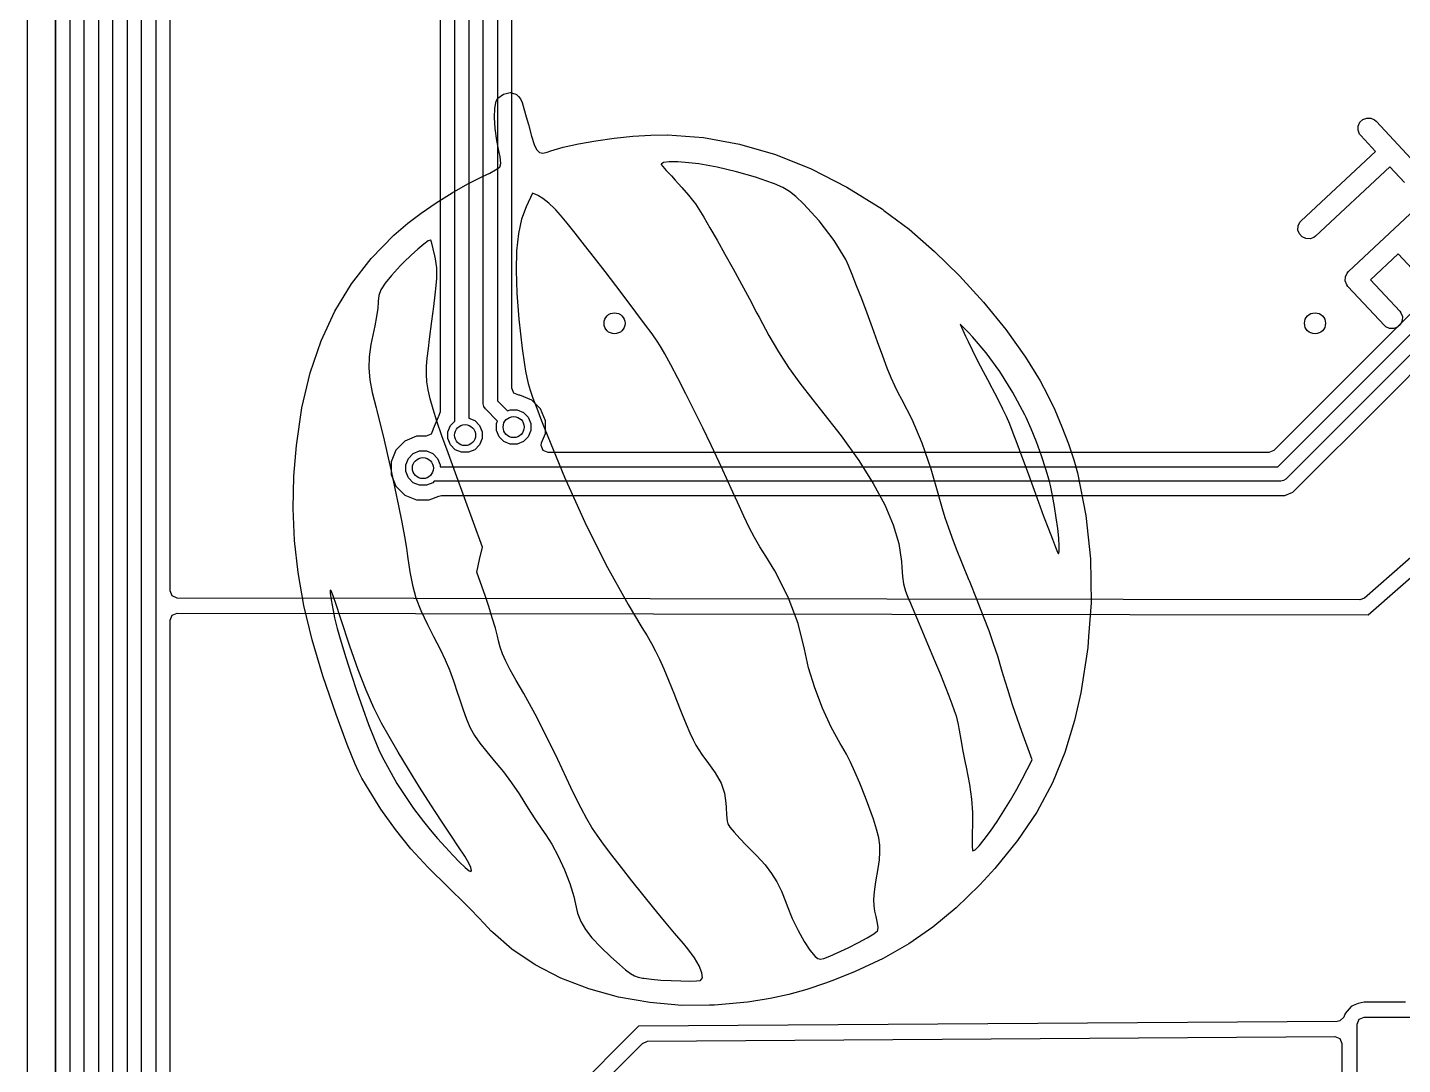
# Model space of a CAD drawing. Extents: x 94.3 to 177.3, y -118.1 to -62.3.
# Drawn here: x 148.31 to 158.12, y -87.79 to -80.39 of the extents above; entities that cross this region are included whole.
import ezdxf

# ---------------------------------------------------------------- set-up
doc = ezdxf.new("R2010")
doc.units = 0
doc.layers.add('BLACK', color=7, linetype='CONTINUOUS')

msp = doc.modelspace()

# ---------------------------------------------------------------- linework, layer by layer
at = {"layer": 'BLACK', "linetype": 'CONTINUOUS'}
for p, q in [((148.31, -100.109576), (148.31, -63.01)), ((148.51, -63.01), (148.51, -100.11)), ((148.511, -100.620465), (148.511, -66.8382)), ((148.6126, -66.859242), (148.6126, -100.641507)), ((148.7152, -100.705047), (148.7152, -68.1982)), ((148.8168, -68.247598), (148.8168, -100.726089)), ((148.9194, -100.789629), (148.9194, -69.6482)), ((149.021, -69.697598), (149.021, -100.810671)), ((149.1236, -100.35), (149.1236, -72.65)), ((149.2252, -72.65), (149.2252, -100.35)), ((151.2567, -78.091324), (151.2567, -83.131723)), ((151.3592, -83.198286), (151.3592, -78.121818)), ((151.4608, -78.14286), (151.4608, -83.17645)), ((151.5634, -83.0742), (151.5634, -78.2064)), ((151.665, -78.227442), (151.665, -83.053158)), ((151.7675, -82.9625), (151.7675, -78.290609)), ((149.3277, -83.487535), (149.3277, -79.954747)), ((159.852455, -80.760744), (157.206146, -83.407055)), ((157.233958, -83.5242), (160.01355, -80.744608)), ((151.667095, -80.894681), (151.708272, -80.864581)), ((151.708272, -80.864581), (151.754756, -80.854322)), ((151.754756, -80.854322), (151.796826, -80.865772)), ((151.796826, -80.865772), (151.801386, -80.868894)), ((151.801386, -80.868894), (151.815762, -80.881623)), ((160.085392, -80.81645), (157.290921, -83.610921)), ((151.644441, -81.031442), (151.646812, -80.964811)), ((151.646812, -80.964811), (151.656065, -80.915841)), ((151.656065, -80.915841), (151.667095, -80.894681)), ((151.815762, -80.881623), (151.827942, -80.898994)), ((151.827942, -80.898994), (151.839844, -80.925901)), ((151.839844, -80.925901), (151.853387, -80.967238)), ((151.853387, -80.967238), (151.870488, -81.027897)), ((151.648804, -81.110051), (151.644441, -81.031442)), ((151.870488, -81.027897), (151.885041, -81.082351)), ((157.808651, -81.093015), (157.820786, -81.066386)), ((157.820786, -81.066386), (157.842188, -81.046428)), ((157.842188, -81.046428), (157.869599, -81.03618)), ((157.869599, -81.03618), (157.898844, -81.037202)), ((157.898844, -81.037202), (157.925473, -81.049337)), ((157.925473, -81.049337), (157.936506, -81.059055)), ((157.936506, -81.059055), (158.248277, -81.393389)), ((157.999665, -83.047134), (160.069255, -80.977542)), ((151.659755, -81.194962), (151.648804, -81.110051)), ((151.885041, -81.082351), (151.907633, -81.165219)), ((151.907633, -81.165219), (151.926417, -81.223755)), ((152.497404, -81.179084), (152.630708, -81.165444)), ((152.630708, -81.165444), (152.758828, -81.157281)), ((152.758828, -81.157281), (152.875062, -81.15552)), ((152.875062, -81.15552), (152.877684, -81.155565)), ((152.877684, -81.155565), (153.13457, -81.174299)), ((157.807629, -81.12226), (157.808651, -81.093015)), ((157.817877, -81.149671), (157.807629, -81.12226)), ((157.826802, -81.161355), (157.817877, -81.149671)), ((157.931537, -81.273669), (157.826802, -81.161355)), ((151.677143, -81.280496), (151.659755, -81.194962)), ((151.926417, -81.223755), (151.944179, -81.261194)), ((151.944179, -81.261194), (151.963703, -81.280774)), ((152.046428, -81.269983), (152.133428, -81.243654)), ((152.133428, -81.243654), (152.24206, -81.219113)), ((152.24206, -81.219113), (152.36562, -81.197281)), ((152.36562, -81.197281), (152.497404, -81.179084)), ((153.13457, -81.174299), (153.391669, -81.221197)), ((153.391669, -81.221197), (153.648478, -81.296083)), ((151.6838, -81.310659), (151.677143, -81.280496)), ((151.680936, -81.386402), (151.688942, -81.359904)), ((151.688942, -81.359904), (151.6838, -81.310659)), ((151.963703, -81.280774), (151.987773, -81.285734)), ((151.987773, -81.285734), (152.019174, -81.279309)), ((152.019174, -81.279309), (152.046428, -81.269983)), ((152.849472, -81.353842), (152.833627, -81.364201)), ((152.889533, -81.348577), (152.849472, -81.353842)), ((152.950926, -81.348608), (152.889533, -81.348577)), ((153.030768, -81.354141), (152.950926, -81.348608)), ((153.101865, -81.362816), (153.030768, -81.354141)), ((153.648478, -81.296083), (153.904495, -81.398784)), ((157.401307, -81.76812), (157.931537, -81.273669)), ((151.453599, -81.504634), (151.553466, -81.454666)), ((151.553466, -81.454666), (151.557095, -81.453029)), ((151.557095, -81.453029), (151.608938, -81.428444)), ((151.608938, -81.428444), (151.651693, -81.405817)), ((151.651693, -81.405817), (151.677828, -81.3892)), ((151.677828, -81.3892), (151.680936, -81.386402)), ((152.833627, -81.364201), (152.83397, -81.368116)), ((152.83397, -81.368116), (152.844086, -81.380705)), ((152.844086, -81.380705), (152.869373, -81.409201)), ((152.869373, -81.409201), (152.905577, -81.448864)), ((152.905577, -81.448864), (152.933483, -81.478963)), ((153.232923, -81.386212), (153.101865, -81.362816)), ((153.371485, -81.41859), (153.232923, -81.386212)), ((153.506621, -81.457283), (153.371485, -81.41859)), ((153.627402, -81.499628), (153.506621, -81.457283)), ((153.904495, -81.398784), (154.159217, -81.529122)), ((158.033837, -81.383372), (157.503607, -81.877822)), ((158.138574, -81.495689), (158.033837, -81.383372)), ((151.342084, -81.568189), (151.453599, -81.504634)), ((152.933483, -81.478963), (152.981705, -81.532229)), ((152.981705, -81.532229), (153.028391, -81.586454)), ((153.64096, -81.50502), (153.627402, -81.499628)), ((153.701557, -81.531702), (153.64096, -81.50502)), ((153.749616, -81.559742), (153.701557, -81.531702)), ((154.159217, -81.529122), (154.412142, -81.686924)), ((151.119204, -81.714105), (151.227694, -81.639839)), ((151.227694, -81.639839), (151.342084, -81.568189)), ((151.913965, -81.570956), (151.869172, -81.66828)), ((151.95551, -81.588771), (151.913965, -81.570956)), ((151.957204, -81.589532), (151.95551, -81.588771)), ((151.988749, -81.609659), (151.957204, -81.589532)), ((152.030318, -81.6433), (151.988749, -81.609659)), ((152.073386, -81.683597), (152.030318, -81.6433)), ((153.028391, -81.586454), (153.066103, -81.632901)), ((153.066103, -81.632901), (153.078001, -81.64871)), ((153.078001, -81.64871), (153.102035, -81.685204)), ((153.795363, -81.595949), (153.749616, -81.559742)), ((153.849028, -81.647129), (153.795363, -81.595949)), ((153.961268, -81.768389), (153.849028, -81.647129)), ((157.739058, -82.130313), (158.324141, -81.584715)), ((151.025386, -81.785497), (151.119204, -81.714105)), ((151.869172, -81.66828), (151.83695, -81.756123)), ((152.080358, -81.690883), (152.073386, -81.683597)), ((152.113989, -81.729189), (152.080358, -81.690883)), ((152.16111, -81.785973), (152.113989, -81.729189)), ((153.102035, -81.685204), (153.13719, -81.742999)), ((153.13719, -81.742999), (153.181349, -81.818334)), ((154.412142, -81.686924), (154.423063, -81.694387)), ((154.423063, -81.694387), (154.603158, -81.829287)), ((150.925247, -81.871948), (151.025386, -81.785497)), ((151.83695, -81.756123), (151.81419, -81.860134)), ((152.219149, -81.85789), (152.16111, -81.785973)), ((153.181349, -81.818334), (153.232395, -81.907438)), ((154.068489, -81.908163), (153.961268, -81.768389)), ((154.603158, -81.829287), (154.784798, -81.986773)), ((157.378432, -81.835026), (157.379454, -81.805781)), ((157.38868, -81.862437), (157.378432, -81.835026)), ((157.379454, -81.805781), (157.391589, -81.779152)), ((157.391589, -81.779152), (157.401307, -81.76812)), ((150.76266, -82.037648), (150.925247, -81.871948)), ((151.138548, -81.935268), (151.096102, -81.970381)), ((151.170223, -81.912729), (151.138548, -81.935268)), ((151.186598, -81.906605), (151.170223, -81.912729)), ((151.187786, -81.907883), (151.186598, -81.906605)), ((151.195453, -81.92831), (151.187786, -81.907883)), ((151.206114, -81.967912), (151.195453, -81.92831)), ((151.81419, -81.860134), (151.800872, -81.981941)), ((152.285532, -81.94159), (152.219149, -81.85789)), ((152.357686, -82.033727), (152.285532, -81.94159)), ((153.232395, -81.907438), (153.288212, -82.006547)), ((154.150398, -82.045586), (154.068489, -81.908163)), ((157.408638, -81.883839), (157.38868, -81.862437)), ((157.435267, -81.895974), (157.408638, -81.883839)), ((157.464512, -81.896996), (157.435267, -81.895974)), ((157.491923, -81.886748), (157.464512, -81.896996)), ((157.503607, -81.877822), (157.491923, -81.886748)), ((150.622175, -82.217449), (150.76266, -82.037648)), ((151.047419, -82.014225), (150.997028, -82.062959)), ((151.096102, -81.970381), (151.047419, -82.014225)), ((151.217841, -82.019713), (151.206114, -81.967912)), ((151.222158, -82.040921), (151.217841, -82.019713)), ((151.22761, -82.072248), (151.222158, -82.040921)), ((151.800872, -81.981941), (151.79698, -82.123176)), ((152.433036, -82.130952), (152.357686, -82.033727)), ((153.288212, -82.006547), (153.346684, -82.111894)), ((154.169469, -82.087232), (154.150398, -82.045586)), ((154.784798, -81.986773), (154.963327, -82.161769)), ((158.092978, -82.005377), (157.896209, -82.188866)), ((158.223695, -82.145553), (158.092978, -82.005377)), ((150.97211, -82.08848), (150.907632, -82.158417)), ((150.997028, -82.062959), (150.97211, -82.08848)), ((151.231053, -82.103375), (151.22761, -82.072248)), ((151.23102, -82.179176), (151.232266, -82.137839)), ((151.232266, -82.137839), (151.231053, -82.103375)), ((151.79698, -82.123176), (151.802499, -82.285466)), ((152.509009, -82.229917), (152.433036, -82.130952)), ((153.346684, -82.111894), (153.405696, -82.219714)), ((154.196048, -82.15096), (154.169469, -82.087232)), ((157.717205, -82.167975), (157.72934, -82.141346)), ((157.72934, -82.141346), (157.739058, -82.130313)), ((150.50316, -82.412605), (150.622175, -82.217449)), ((150.862129, -82.214442), (150.83292, -82.26094)), ((150.907632, -82.158417), (150.862129, -82.214442)), ((151.220251, -82.296615), (151.22709, -82.230922)), ((151.22709, -82.230922), (151.23102, -82.179176)), ((152.583033, -82.327274), (152.509009, -82.229917)), ((153.405696, -82.219714), (153.463131, -82.326242)), ((154.22827, -82.232002), (154.196048, -82.15096)), ((154.264284, -82.325629), (154.22827, -82.232002)), ((154.963327, -82.161769), (155.134085, -82.349199)), ((157.716183, -82.19722), (157.717205, -82.167975)), ((157.726431, -82.224631), (157.716183, -82.19722)), ((157.735356, -82.236315), (157.726431, -82.224631)), ((157.995165, -82.514926), (157.735356, -82.236315)), ((157.896209, -82.188866), (158.104868, -82.412626)), ((150.81733, -82.302298), (150.81268, -82.342903)), ((150.81268, -82.342903), (150.812768, -82.349473)), ((150.83292, -82.26094), (150.81733, -82.302298)), ((151.210278, -82.379789), (151.220251, -82.296615)), ((151.802499, -82.285466), (151.817409, -82.470441)), ((152.652532, -82.419677), (152.583033, -82.327274)), ((153.463131, -82.326242), (153.516871, -82.42771)), ((154.302245, -82.427113), (154.264284, -82.325629)), ((150.404987, -82.624372), (150.50316, -82.412605)), ((150.810268, -82.391936), (150.802061, -82.451781)), ((150.812768, -82.349473), (150.810268, -82.391936)), ((151.196944, -82.483982), (151.210278, -82.379789)), ((152.714934, -82.503776), (152.652532, -82.419677)), ((153.516871, -82.42771), (153.531864, -82.45642)), ((154.340305, -82.531724), (154.302245, -82.427113)), ((155.134085, -82.349199), (155.292415, -82.543991)), ((158.104868, -82.412626), (158.113793, -82.42431)), ((158.113793, -82.42431), (158.124041, -82.45172)), ((150.789649, -82.518973), (150.782636, -82.550902)), ((150.802061, -82.451781), (150.789649, -82.518973)), ((151.180025, -82.612731), (151.196944, -82.483982)), ((151.817409, -82.470441), (151.841695, -82.679732)), ((152.767664, -82.576226), (152.714934, -82.503776)), ((153.531864, -82.45642), (153.602016, -82.586721)), ((154.376353, -82.631627), (154.340305, -82.531724)), ((155.028352, -82.567887), (154.96727, -82.507159)), ((154.96727, -82.507159), (155.004781, -82.59155)), ((158.006198, -82.524644), (157.995165, -82.514926)), ((158.032827, -82.536779), (158.006198, -82.524644)), ((158.062072, -82.5378), (158.032827, -82.536779)), ((158.089483, -82.527552), (158.062072, -82.5378)), ((158.110885, -82.507594), (158.089483, -82.527552)), ((158.12302, -82.480965), (158.110885, -82.507594)), ((158.124041, -82.45172), (158.12302, -82.480965)), ((150.327025, -82.854006), (150.404987, -82.624372)), ((150.782636, -82.550902), (150.761338, -82.65204)), ((151.171231, -82.680286), (151.180025, -82.612731)), ((152.808149, -82.633675), (152.767664, -82.576226)), ((152.833817, -82.672779), (152.808149, -82.633675)), ((153.602016, -82.586721), (153.670599, -82.703538)), ((154.414672, -82.735515), (154.376353, -82.631627)), ((155.004781, -82.59155), (155.023341, -82.63077)), ((155.023341, -82.63077), (155.052528, -82.689381)), ((155.055978, -82.596319), (155.028352, -82.567887)), ((155.152702, -82.709962), (155.055978, -82.596319)), ((155.292415, -82.543991), (155.433658, -82.741065)), ((150.761338, -82.65204), (150.749189, -82.73907)), ((151.163469, -82.747514), (151.171231, -82.680286)), ((151.841695, -82.679732), (151.8574, -82.794368)), ((152.860312, -82.718579), (152.833817, -82.672779)), ((152.90279, -82.796494), (152.860312, -82.718579)), ((153.670599, -82.703538), (153.742517, -82.814234)), ((154.447056, -82.819854), (154.414672, -82.735515)), ((155.052528, -82.689381), (155.08951, -82.761823)), ((155.249618, -82.844395), (155.152702, -82.709962)), ((150.749189, -82.73907), (150.746465, -82.819835)), ((150.746465, -82.819835), (150.753441, -82.902173)), ((151.157894, -82.862817), (151.158803, -82.807219)), ((151.158803, -82.807219), (151.163469, -82.747514)), ((151.8574, -82.794368), (151.864781, -82.842445)), ((152.953142, -82.892463), (152.90279, -82.796494)), ((153.742517, -82.814234), (153.822678, -82.926172)), ((154.475184, -82.888727), (154.447056, -82.819854)), ((155.08951, -82.761823), (155.131445, -82.842544)), ((155.433658, -82.741065), (155.538789, -82.910035)), ((150.268644, -83.102762), (150.327025, -82.854006)), ((150.753441, -82.902173), (150.770394, -82.993927)), ((151.161403, -82.917723), (151.157894, -82.862817)), ((151.169987, -82.975355), (151.161403, -82.917723)), ((151.864781, -82.842445), (151.873013, -82.885709)), ((151.873013, -82.885709), (151.883595, -82.928917)), ((151.883595, -82.928917), (151.898022, -82.976821)), ((153.009213, -83.00214), (152.953142, -82.892463)), ((153.822678, -82.926172), (153.915986, -83.046714)), ((154.500736, -82.946215), (154.475184, -82.888727)), ((155.131445, -82.842544), (155.175496, -82.925987)), ((155.175496, -82.925987), (155.176901, -82.928623)), ((155.176901, -82.928623), (155.212847, -82.996443)), ((155.342968, -82.994118), (155.249618, -82.844395)), ((155.538789, -82.910035), (155.589271, -83.005323)), ((150.770394, -82.993927), (150.797599, -83.102937)), ((151.184312, -83.039126), (151.169987, -82.975355)), ((151.782145, -82.997855), (151.7675, -82.9625)), ((151.8175, -83.0125), (151.782145, -82.997855)), ((151.825253, -83.0125), (151.8175, -83.0125)), ((151.908868, -83.047135), (151.825253, -83.0125)), ((151.898022, -82.976821), (151.917788, -83.03418)), ((153.068854, -83.121185), (153.009213, -83.00214)), ((154.525392, -82.996401), (154.500736, -82.946215)), ((154.550832, -83.043365), (154.525392, -82.996401)), ((155.212847, -82.996443), (155.243313, -83.055231)), ((155.428988, -83.15363), (155.342968, -82.994118)), ((155.589271, -83.005323), (155.641958, -83.117798)), ((150.229213, -83.371894), (150.268644, -83.102762)), ((150.797599, -83.102937), (150.802718, -83.121761)), ((150.802718, -83.121761), (150.82545, -83.208808)), ((151.205037, -83.112453), (151.184312, -83.039126)), ((151.232823, -83.198752), (151.205037, -83.112453)), ((151.567267, -83.09364), (151.5634, -83.0742)), ((151.578279, -83.110121), (151.567267, -83.09364)), ((151.665125, -83.196967), (151.578279, -83.110121)), ((151.665, -83.053158), (151.736967, -83.125125)), ((151.736967, -83.125125), (151.755614, -83.117402)), ((151.755614, -83.117402), (151.804386, -83.117402)), ((151.804386, -83.117402), (151.849446, -83.136066)), ((151.972865, -83.111132), (151.908868, -83.047135)), ((151.917788, -83.03418), (151.944389, -83.105746)), ((151.944389, -83.105746), (151.97932, -83.196277)), ((152.0075, -83.194747), (151.972865, -83.111132)), ((153.129912, -83.245253), (153.068854, -83.121185)), ((153.915986, -83.046714), (153.968427, -83.111687)), ((153.968427, -83.111687), (154.117589, -83.301672)), ((154.62388, -83.186761), (154.550832, -83.043365)), ((155.243313, -83.055231), (155.26999, -83.109021)), ((155.26999, -83.109021), (155.294568, -83.161844)), ((155.641958, -83.117798), (155.693443, -83.239077)), ((157.341838, -83.704961), (157.999665, -83.047134)), ((159.370232, -83.127592), (157.853744, -84.459969)), ((150.82545, -83.208808), (150.850862, -83.313111)), ((151.240298, -83.168836), (151.205664, -83.252448)), ((151.26833, -83.30144), (151.232823, -83.198752)), ((151.240302, -83.16883), (151.240298, -83.168836)), ((151.242055, -83.167078), (151.240302, -83.16883)), ((151.243003, -83.164788), (151.242055, -83.167078)), ((151.243035, -83.164741), (151.243003, -83.164788)), ((151.2567, -83.131723), (151.243025, -83.164734)), ((151.243025, -83.164734), (151.243035, -83.164741)), ((151.32923, -83.228256), (151.3592, -83.198286)), ((151.4608, -83.17645), (151.50261, -83.193768)), ((151.50261, -83.193768), (151.537098, -83.228256)), ((151.657402, -83.215614), (151.665125, -83.196967)), ((151.657402, -83.264386), (151.657402, -83.215614)), ((151.849446, -83.136066), (151.883934, -83.170554)), ((151.883934, -83.170554), (151.902598, -83.215614)), ((151.902598, -83.215614), (151.902598, -83.264386)), ((151.97932, -83.196277), (152.002104, -83.254547)), ((152.0075, -83.285253), (152.0075, -83.194747)), ((154.69524, -83.355568), (154.62388, -83.186761)), ((155.294568, -83.161844), (155.318738, -83.217731)), ((155.318738, -83.217731), (155.344193, -83.280715)), ((155.437806, -83.171781), (155.428988, -83.15363)), ((155.473171, -83.251651), (155.437806, -83.171781)), ((157.88, -84.58), (159.445, -83.205)), ((150.850862, -83.313111), (150.877893, -83.429645)), ((151.087346, -83.305288), (151.003734, -83.339922)), ((151.155664, -83.305288), (151.087346, -83.305288)), ((151.191019, -83.290643), (151.155664, -83.305288)), ((151.205664, -83.255288), (151.191019, -83.290643)), ((151.205664, -83.252448), (151.205664, -83.255288)), ((151.312219, -83.423931), (151.26833, -83.30144)), ((151.310566, -83.273316), (151.32923, -83.228256)), ((151.310566, -83.322088), (151.310566, -83.273316)), ((151.32923, -83.367148), (151.310566, -83.322088)), ((151.537098, -83.228256), (151.555762, -83.273316)), ((151.555762, -83.322088), (151.537098, -83.367148)), ((151.555762, -83.273316), (151.555762, -83.322088)), ((151.676066, -83.309446), (151.657402, -83.264386)), ((151.710554, -83.343934), (151.676066, -83.309446)), ((151.883934, -83.309446), (151.849446, -83.343934)), ((151.902598, -83.264386), (151.883934, -83.309446)), ((151.979616, -83.352569), (152.0075, -83.285253)), ((152.002104, -83.254547), (152.14325, -83.598417)), ((153.190233, -83.370005), (153.129912, -83.245253)), ((154.117589, -83.301672), (154.243506, -83.477829)), ((155.344193, -83.280715), (155.372623, -83.354831)), ((155.511115, -83.346186), (155.473171, -83.251651)), ((155.693443, -83.239077), (155.740326, -83.360773)), ((150.211297, -83.590878), (150.229213, -83.371894)), ((150.939735, -83.40392), (150.9051, -83.487535)), ((150.939736, -83.403919), (150.939735, -83.40392)), ((150.939738, -83.403916), (150.939736, -83.403919)), ((151.003728, -83.339926), (150.939738, -83.403916)), ((151.003734, -83.339922), (151.003728, -83.339926)), ((151.063154, -83.428854), (151.108214, -83.41019)), ((151.108214, -83.41019), (151.156986, -83.41019)), ((151.156986, -83.41019), (151.202046, -83.428854)), ((151.363718, -83.401636), (151.32923, -83.367148)), ((151.408778, -83.4203), (151.363718, -83.401636)), ((151.45755, -83.4203), (151.408778, -83.4203)), ((151.50261, -83.401636), (151.45755, -83.4203)), ((151.537098, -83.367148), (151.50261, -83.401636)), ((151.755614, -83.362598), (151.710554, -83.343934)), ((151.804386, -83.362598), (151.755614, -83.362598)), ((151.849446, -83.343934), (151.804386, -83.362598)), ((151.975811, -83.3717), (151.979616, -83.352569)), ((151.990456, -83.407055), (151.975811, -83.3717)), ((152.025811, -83.4217), (151.990456, -83.407055)), ((157.170791, -83.4217), (152.025811, -83.4217)), ((153.247671, -83.491095), (153.190233, -83.370005)), ((154.760197, -83.5393), (154.69524, -83.355568)), ((155.372623, -83.354831), (155.405719, -83.444107)), ((155.547906, -83.445429), (155.511115, -83.346186)), ((155.740326, -83.360773), (155.779202, -83.474501)), ((157.206146, -83.407055), (157.170791, -83.4217)), ((149.3277, -84.409398), (149.3277, -83.487535)), ((150.877893, -83.429645), (150.90548, -83.553386)), ((150.9051, -83.487535), (150.9051, -83.578041)), ((151.010002, -83.508402), (151.028666, -83.463342)), ((151.010002, -83.557174), (151.010002, -83.508402)), ((151.028666, -83.463342), (151.063154, -83.428854)), ((151.202046, -83.428854), (151.236534, -83.463342)), ((151.236534, -83.463342), (151.255198, -83.508402)), ((151.255198, -83.508402), (151.255198, -83.5242)), ((151.365153, -83.569642), (151.312219, -83.423931)), ((153.300068, -83.604183), (153.247671, -83.491095)), ((154.243506, -83.477829), (154.346873, -83.641511)), ((155.405719, -83.444107), (155.445173, -83.552578)), ((155.579809, -83.539418), (155.547906, -83.445429)), ((155.779202, -83.474501), (155.805523, -83.56714)), ((150.206019, -83.82104), (150.211297, -83.590878)), ((150.9051, -83.578041), (150.939735, -83.661656)), ((150.90548, -83.553386), (150.932559, -83.679312)), ((151.028666, -83.602234), (151.010002, -83.557174)), ((151.063154, -83.636722), (151.028666, -83.602234)), ((151.255198, -83.5242), (157.233958, -83.5242)), ((151.556739, -84.096021), (151.365153, -83.569642)), ((152.14325, -83.598417), (152.288068, -83.918484)), ((153.345274, -83.704925), (153.300068, -83.604183)), ((154.816133, -83.73116), (154.760197, -83.5393)), ((155.445173, -83.552578), (155.48563, -83.664717)), ((155.603094, -83.618193), (155.579809, -83.539418)), ((155.61263, -83.657554), (155.603094, -83.618193)), ((155.805523, -83.56714), (155.865112, -83.870767)), ((157.290921, -83.610921), (157.27444, -83.621933)), ((150.932559, -83.679312), (150.958069, -83.802398)), ((150.939735, -83.661656), (151.003732, -83.725653)), ((151.108214, -83.655386), (151.063154, -83.636722)), ((151.156986, -83.655386), (151.108214, -83.655386)), ((151.202046, -83.636722), (151.156986, -83.655386)), ((151.212968, -83.6258), (151.202046, -83.636722)), ((157.255, -83.6258), (151.212968, -83.6258)), ((153.377068, -83.776693), (153.345274, -83.704925)), ((154.346873, -83.641511), (154.428389, -83.794068)), ((155.48563, -83.664717), (155.525723, -83.77518)), ((155.627305, -83.728601), (155.61263, -83.657554)), ((157.27444, -83.621933), (157.255, -83.6258)), ((157.285493, -83.7283), (157.328977, -83.710288)), ((157.328977, -83.710288), (157.328978, -83.710288)), ((157.328978, -83.710288), (157.341838, -83.704961)), ((150.958069, -83.802398), (150.980946, -83.917621)), ((151.003732, -83.725653), (151.087347, -83.760288)), ((151.087347, -83.760288), (151.087349, -83.760288)), ((151.087349, -83.760288), (151.177851, -83.760288)), ((151.177851, -83.760288), (151.177853, -83.760288)), ((151.177853, -83.760288), (151.24589, -83.732106)), ((151.24589, -83.732106), (151.265024, -83.7283)), ((151.265024, -83.7283), (157.285491, -83.7283)), ((153.421884, -83.8746), (153.377068, -83.776693)), ((154.428389, -83.794068), (154.488749, -83.936853)), ((154.822858, -83.756671), (154.816133, -83.73116)), ((154.841478, -83.823978), (154.822858, -83.756671)), ((155.525723, -83.77518), (155.56311, -83.876569)), ((155.641098, -83.806712), (155.627305, -83.728601)), ((155.653377, -83.8869), (155.641098, -83.806712)), ((157.285491, -83.7283), (157.285493, -83.7283)), ((150.215899, -84.048785), (150.206019, -83.82104)), ((153.461548, -83.955983), (153.421884, -83.8746)), ((154.860949, -83.888266), (154.841478, -83.823978)), ((154.883003, -83.954374), (154.860949, -83.888266)), ((155.56311, -83.876569), (155.596661, -83.965943)), ((155.663508, -83.964177), (155.653377, -83.8869)), ((155.865112, -83.870767), (155.89713, -84.180167)), ((150.980946, -83.917621), (151.000128, -84.019958)), ((152.288068, -83.918484), (152.438765, -84.219253)), ((153.499213, -84.026953), (153.461548, -83.955983)), ((154.488749, -83.936853), (154.528651, -84.071216)), ((154.909372, -84.027145), (154.883003, -83.954374)), ((155.596661, -83.965943), (155.625246, -84.040359)), ((155.670858, -84.033556), (155.663508, -83.964177)), ((150.241517, -84.278071), (150.215899, -84.048785)), ((151.000128, -84.019958), (151.014553, -84.104384)), ((151.014553, -84.104384), (151.022669, -84.16159)), ((151.53661, -84.185767), (151.556739, -84.096021)), ((153.538029, -84.093618), (153.499213, -84.026953)), ((153.581151, -84.162089), (153.538029, -84.093618)), ((154.528651, -84.071216), (154.548793, -84.198509)), ((154.941786, -84.111418), (154.909372, -84.027145)), ((155.625246, -84.040359), (155.647736, -84.096874)), ((155.647736, -84.096874), (155.662999, -84.132546)), ((155.674795, -84.090051), (155.670858, -84.033556)), ((155.674685, -84.128673), (155.674795, -84.090051)), ((151.022669, -84.16159), (151.037909, -84.272368)), ((151.516482, -84.275514), (151.53661, -84.185767)), ((153.644678, -84.265918), (153.581151, -84.162089)), ((154.548793, -84.198509), (154.551318, -84.242147)), ((154.981978, -84.212036), (154.941786, -84.111418)), ((155.662999, -84.132546), (155.669895, -84.144437)), ((155.669895, -84.144437), (155.674685, -84.128673)), ((155.89713, -84.180167), (155.901587, -84.494561)), ((150.283462, -84.512857), (150.241517, -84.278071)), ((151.037909, -84.272368), (151.057125, -84.368536)), ((151.57832, -84.449333), (151.516482, -84.275514)), ((152.438765, -84.219253), (152.597556, -84.505232)), ((153.740688, -84.454208), (153.644678, -84.265918)), ((154.551318, -84.242147), (154.55483, -84.307027)), ((155.031679, -84.333837), (154.981978, -84.212036)), ((150.476334, -84.409345), (150.469289, -84.402817)), ((150.469289, -84.402817), (150.469485, -84.423679)), ((151.057125, -84.368536), (151.082904, -84.458059)), ((154.55483, -84.307027), (154.562555, -84.358681)), ((154.562555, -84.358681), (154.577299, -84.409535)), ((155.032689, -84.336296), (155.031679, -84.333837)), ((155.088479, -84.473641), (155.032689, -84.336296)), ((149.34229, -84.444699), (149.3277, -84.409398)), ((149.377623, -84.459398), (149.34229, -84.444699)), ((157.820665, -84.472407), (149.377623, -84.459398)), ((150.469485, -84.423679), (150.476875, -84.471939)), ((150.490666, -84.443255), (150.476334, -84.409345)), ((150.476875, -84.471939), (150.491413, -84.547604)), ((150.512331, -84.50454), (150.490666, -84.443255)), ((151.082904, -84.458059), (151.11783, -84.548905)), ((151.602278, -84.51953), (151.57832, -84.449333)), ((153.811406, -84.640839), (153.740688, -84.454208)), ((154.577299, -84.409535), (154.601871, -84.472012)), ((154.601871, -84.472012), (154.604854, -84.479086)), ((154.604854, -84.479086), (154.674665, -84.644225)), ((155.134595, -84.590743), (155.088479, -84.473641)), ((155.901587, -84.494561), (155.884272, -84.733433)), ((157.853744, -84.459969), (157.820665, -84.472407)), ((149.3277, -84.616899), (149.342345, -84.581544)), ((149.342345, -84.581544), (149.377699, -84.566899)), ((149.377699, -84.566899), (157.88, -84.58)), ((150.342319, -84.757099), (150.283462, -84.512857)), ((150.491413, -84.547604), (150.502227, -84.599898)), ((150.502227, -84.599898), (150.520805, -84.676788)), ((150.541376, -84.593191), (150.512331, -84.50454)), ((150.546025, -84.607686), (150.541376, -84.593191)), ((151.11783, -84.548905), (151.164488, -84.649041)), ((151.62783, -84.60029), (151.602278, -84.51953)), ((151.649415, -84.674521), (151.62783, -84.60029)), ((152.597556, -84.505232), (152.695894, -84.668785)), ((155.173037, -84.693082), (155.134595, -84.590743)), ((149.3277, -100.888726), (149.3277, -84.616899)), ((150.520805, -84.676788), (150.547827, -84.773266)), ((150.610669, -84.8028), (150.546025, -84.607686)), ((151.164488, -84.649041), (151.208689, -84.734945)), ((151.664001, -84.73223), (151.649415, -84.674521)), ((152.695894, -84.668785), (152.732792, -84.729402)), ((153.855735, -84.823173), (153.811406, -84.640839)), ((154.674665, -84.644225), (154.734224, -84.785563)), ((155.205807, -84.786144), (155.173037, -84.693082)), ((150.418674, -85.014757), (150.342319, -84.757099)), ((150.547827, -84.773266), (150.581451, -84.883933)), ((151.208689, -84.734945), (151.255171, -84.824728)), ((151.671325, -84.763804), (151.664001, -84.73223)), ((151.684568, -84.810871), (151.671325, -84.763804)), ((152.732792, -84.729402), (152.764252, -84.783998)), ((152.764252, -84.783998), (152.792764, -84.837793)), ((154.734224, -84.785563), (154.784407, -84.905367)), ((155.2349, -84.875412), (155.205807, -84.786144)), ((155.884272, -84.733433), (155.878492, -84.813173)), ((150.581451, -84.883933), (150.619834, -85.00339)), ((150.671048, -84.972193), (150.610669, -84.8028)), ((151.255171, -84.824728), (151.29153, -84.900526)), ((151.701621, -84.857857), (151.684568, -84.810871)), ((151.724705, -84.909599), (151.701621, -84.857857)), ((152.792764, -84.837793), (152.820816, -84.896006)), ((153.855745, -84.823229), (153.855735, -84.823173)), ((153.885641, -84.957375), (153.855745, -84.823229)), ((155.262319, -84.966368), (155.2349, -84.875412)), ((155.878492, -84.813173), (155.827854, -85.135222)), ((150.727945, -85.11789), (150.671048, -84.972193)), ((151.29153, -84.900526), (151.321991, -84.972389)), ((151.321991, -84.972389), (151.350781, -85.050369)), ((151.756047, -84.970932), (151.724705, -84.909599)), ((151.797873, -85.046691), (151.756047, -84.970932)), ((152.820816, -84.896006), (152.850897, -84.963857)), ((152.850897, -84.963857), (152.885493, -85.046564)), ((153.929645, -85.101301), (153.885641, -84.957375)), ((154.784407, -84.905367), (154.826089, -85.00591)), ((155.274305, -85.006929), (155.262319, -84.966368)), ((150.513114, -85.289789), (150.418674, -85.014757)), ((150.619834, -85.00339), (150.661133, -85.126231)), ((151.350781, -85.050369), (151.382126, -85.144515)), ((151.852406, -85.141711), (151.797873, -85.046691)), ((152.885493, -85.046564), (152.927095, -85.149347)), ((154.826089, -85.00591), (154.860148, -85.089463)), ((154.860148, -85.089463), (154.887455, -85.158294)), ((155.306429, -85.111392), (155.274305, -85.006929)), ((150.661133, -85.126231), (150.703507, -85.247059)), ((150.782152, -85.241916), (150.727945, -85.11789)), ((151.382126, -85.144515), (151.386173, -85.157106)), ((151.386173, -85.157106), (151.416845, -85.250591)), ((151.866145, -85.165653), (151.852406, -85.141711)), ((151.933458, -85.289007), (151.866145, -85.165653)), ((152.927095, -85.149347), (152.937962, -85.176488)), ((152.937962, -85.176488), (152.979071, -85.278975)), ((153.984154, -85.245477), (153.929645, -85.101301)), ((154.887455, -85.158294), (154.90889, -85.214675)), ((155.341521, -85.220808), (155.306429, -85.111392)), ((155.827854, -85.135222), (155.783609, -85.332376)), ((150.703507, -85.247059), (150.745114, -85.360473)), ((150.834453, -85.346294), (150.782152, -85.241916)), ((151.416845, -85.250591), (151.443692, -85.324367)), ((152.979071, -85.278975), (153.011854, -85.359294)), ((154.045564, -85.380371), (153.984154, -85.245477)), ((154.90889, -85.214675), (154.925326, -85.260876)), ((154.925326, -85.260876), (154.93764, -85.299169)), ((155.376091, -85.324415), (155.341521, -85.220808)), ((150.556179, -85.407266), (150.513114, -85.289789)), ((150.745114, -85.360473), (150.784111, -85.461072)), ((150.837887, -85.352611), (150.834453, -85.346294)), ((150.891038, -85.447119), (150.837887, -85.352611)), ((151.443692, -85.324367), (151.470507, -85.385186)), ((151.470507, -85.385186), (151.501084, -85.439799)), ((152.009938, -85.438173), (151.933458, -85.289007)), ((153.011854, -85.359294), (153.038393, -85.421647)), ((154.110271, -85.49645), (154.045564, -85.380371)), ((154.93764, -85.299169), (154.946706, -85.331821)), ((154.946706, -85.331821), (154.953401, -85.361106)), ((154.953401, -85.361106), (154.9586, -85.389293)), ((155.406649, -85.411446), (155.376091, -85.324415)), ((155.783609, -85.332376), (155.714978, -85.560814)), ((150.592445, -85.503749), (150.556179, -85.407266)), ((150.784111, -85.461072), (150.818656, -85.543455)), ((150.956346, -85.558476), (150.891038, -85.447119)), ((151.501084, -85.439799), (151.539213, -85.494956)), ((152.095228, -85.612441), (152.009938, -85.438173)), ((153.038393, -85.421647), (153.06077, -85.470233)), ((153.06077, -85.470233), (153.081067, -85.509254)), ((154.9586, -85.389293), (154.960574, -85.401517)), ((154.960574, -85.401517), (154.972036, -85.469803)), ((154.972036, -85.469803), (154.98696, -85.552046)), ((155.480153, -85.613154), (155.406649, -85.411446)), ((150.622971, -85.58151), (150.592445, -85.503749)), ((150.649469, -85.644629), (150.622971, -85.58151)), ((150.818656, -85.543455), (150.838831, -85.586652)), ((151.030105, -85.680678), (150.956346, -85.558476)), ((151.539213, -85.494956), (151.58869, -85.55741)), ((151.58869, -85.55741), (151.653306, -85.633909)), ((153.081067, -85.509254), (153.101369, -85.542911)), ((153.101369, -85.542911), (153.123755, -85.575404)), ((153.123755, -85.575404), (153.150308, -85.610934)), ((154.123023, -85.516994), (154.110271, -85.49645)), ((154.155297, -85.572541), (154.123023, -85.516994)), ((154.185375, -85.63095), (154.155297, -85.572541)), ((154.98696, -85.552046), (155.002825, -85.634497)), ((155.714978, -85.560814), (155.625411, -85.777828)), ((150.673655, -85.697189), (150.649469, -85.644629)), ((150.838831, -85.586652), (150.945534, -85.781523)), ((151.108611, -85.807725), (151.030105, -85.680678)), ((151.653306, -85.633909), (151.655493, -85.636462)), ((151.655493, -85.636462), (151.706674, -85.700081)), ((152.188975, -85.811108), (152.095228, -85.612441)), ((153.150308, -85.610934), (153.158856, -85.622106)), ((153.158856, -85.622106), (153.219143, -85.706844)), ((154.216052, -85.698226), (154.185375, -85.63095)), ((155.002825, -85.634497), (155.009382, -85.666964)), ((155.009382, -85.666964), (155.032667, -85.789761)), ((155.410393, -85.751559), (155.480153, -85.613154)), ((150.697243, -85.743272), (150.673655, -85.697189)), ((150.721949, -85.786962), (150.697243, -85.743272)), ((151.706674, -85.700081), (151.763841, -85.777287)), ((151.763841, -85.777287), (151.819, -85.857008)), ((153.219143, -85.706844), (153.260116, -85.780735)), ((154.250122, -85.780377), (154.216052, -85.698226)), ((155.37218, -85.823338), (155.410393, -85.751559)), ((155.625411, -85.777828), (155.513303, -85.98619)), ((150.729816, -85.800271), (150.721949, -85.786962)), ((150.832285, -85.964446), (150.729816, -85.800271)), ((150.945534, -85.781523), (151.064226, -85.960394)), ((151.188158, -85.933618), (151.108611, -85.807725)), ((151.819, -85.857008), (151.853504, -85.910598)), ((152.219979, -85.875647), (152.188975, -85.811108)), ((152.261533, -85.957472), (152.219979, -85.875647)), ((153.260116, -85.780735), (153.284609, -85.85062)), ((153.284609, -85.85062), (153.295459, -85.923345)), ((154.290385, -85.883407), (154.250122, -85.780377)), ((155.032667, -85.789761), (155.047606, -85.894182)), ((155.327556, -85.900478), (155.37218, -85.823338)), ((150.935613, -86.111168), (150.832285, -85.964446)), ((151.064226, -85.960394), (151.135913, -86.054468)), ((151.265042, -86.052356), (151.188158, -85.933618)), ((151.853504, -85.910598), (151.896643, -85.979038)), ((152.302795, -86.034509), (152.261533, -85.957472)), ((153.295459, -85.923345), (153.296612, -85.954602)), ((153.296612, -85.954602), (153.298975, -86.006339)), ((154.31446, -85.946659), (154.290385, -85.883407)), ((154.347455, -86.036905), (154.31446, -85.946659)), ((155.047606, -85.894182), (155.055008, -85.988679)), ((155.27942, -85.978563), (155.327556, -85.900478)), ((151.135913, -86.054468), (151.184143, -86.113173)), ((151.335558, -86.157936), (151.265042, -86.052356)), ((151.896643, -85.979038), (151.94145, -86.047718)), ((151.94145, -86.047718), (151.98228, -86.108113)), ((152.338226, -86.096169), (152.302795, -86.034509)), ((153.298975, -86.006339), (153.304083, -86.050478)), ((153.304083, -86.050478), (153.308864, -86.071152)), ((153.308864, -86.071152), (153.323142, -86.093187)), ((154.371047, -86.109346), (154.347455, -86.036905)), ((155.055008, -85.988679), (155.055685, -86.081705)), ((155.182685, -86.122981), (155.230291, -86.053947)), ((155.230291, -86.053947), (155.27942, -85.978563)), ((155.513303, -85.98619), (155.377049, -86.188674)), ((151.045894, -86.248036), (150.935613, -86.111168)), ((151.184143, -86.113173), (151.237523, -86.175059)), ((151.387108, -86.234421), (151.335558, -86.157936)), ((151.98228, -86.108113), (152.010416, -86.147606)), ((152.010416, -86.147606), (152.053623, -86.215083)), ((152.343052, -86.103904), (152.338226, -86.096169)), ((152.375173, -86.151023), (152.343052, -86.103904)), ((152.422112, -86.21545), (152.375173, -86.151023)), ((153.323142, -86.093187), (153.353362, -86.129543)), ((153.353362, -86.129543), (153.394951, -86.174985)), ((154.386184, -86.169254), (154.371047, -86.109346)), ((154.393811, -86.221904), (154.386184, -86.169254)), ((155.053758, -86.130229), (155.051899, -86.187051)), ((155.055685, -86.081705), (155.053758, -86.130229)), ((155.139118, -86.182018), (155.182685, -86.122981)), ((151.169215, -86.382646), (151.045894, -86.248036)), ((151.237523, -86.175059), (151.292624, -86.236507)), ((151.292624, -86.236507), (151.346021, -86.293894)), ((151.430449, -86.301264), (151.387108, -86.234421)), ((152.053623, -86.215083), (152.098758, -86.30159)), ((152.481047, -86.293608), (152.422112, -86.21545)), ((153.394951, -86.174985), (153.438522, -86.219524)), ((153.438522, -86.219524), (153.515608, -86.297777)), ((154.394874, -86.272568), (154.393811, -86.221904)), ((155.051899, -86.187051), (155.052588, -86.232018)), ((155.052588, -86.232018), (155.055624, -86.258491)), ((155.055624, -86.258491), (155.057815, -86.262662)), ((155.057815, -86.262662), (155.074166, -86.255506)), ((155.074166, -86.255506), (155.102105, -86.227409)), ((155.102105, -86.227409), (155.139118, -86.182018)), ((155.377049, -86.188674), (155.215049, -86.388056)), ((151.346021, -86.293894), (151.394284, -86.343598)), ((151.394284, -86.343598), (151.433988, -86.381999)), ((151.459414, -86.349911), (151.430449, -86.301264)), ((151.475327, -86.382794), (151.459414, -86.349911)), ((152.098758, -86.30159), (152.142097, -86.398376)), ((152.549155, -86.381919), (152.481047, -86.293608)), ((153.515608, -86.297777), (153.575278, -86.363817)), ((153.575278, -86.363817), (153.621691, -86.423817)), ((154.381093, -86.389029), (154.39032, -86.326518)), ((154.39032, -86.326518), (154.394874, -86.272568)), ((151.31167, -86.522599), (151.169215, -86.382646)), ((151.433988, -86.381999), (151.461706, -86.405472)), ((151.461706, -86.405472), (151.473281, -86.410984)), ((151.473281, -86.410984), (151.479508, -86.402342)), ((151.479508, -86.402342), (151.475327, -86.382794)), ((152.142097, -86.398376), (152.17992, -86.496693)), ((152.623611, -86.476807), (152.549155, -86.381919)), ((153.621691, -86.423817), (153.659016, -86.483946)), ((154.366186, -86.483569), (154.381052, -86.389279)), ((154.381052, -86.389279), (154.381093, -86.389029)), ((155.215049, -86.388056), (155.134987, -86.474689)), ((151.342108, -86.551501), (151.31167, -86.522599)), ((151.40918, -86.616542), (151.342108, -86.551501)), ((152.17992, -86.496693), (152.208504, -86.587788)), ((152.701593, -86.574696), (152.623611, -86.476807)), ((153.659016, -86.483946), (153.691413, -86.550372)), ((153.691413, -86.550372), (153.723048, -86.629267)), ((154.352132, -86.610956), (154.356623, -86.555613)), ((154.356623, -86.555613), (154.366186, -86.483569)), ((155.104384, -86.507806), (154.938183, -86.66937)), ((155.134987, -86.474689), (155.104384, -86.507806)), ((151.473704, -86.680743), (151.40918, -86.616542)), ((152.208504, -86.587788), (152.221041, -86.642689)), ((152.221041, -86.642689), (152.236165, -86.707785)), ((152.780275, -86.672009), (152.701593, -86.574696)), ((153.723048, -86.629267), (153.732744, -86.655557)), ((153.732744, -86.655557), (153.768859, -86.745134)), ((154.352482, -86.655135), (154.352132, -86.610956)), ((154.357444, -86.693701), (154.352482, -86.655135)), ((151.529575, -86.737988), (151.473704, -86.680743)), ((151.570687, -86.782156), (151.529575, -86.737988)), ((152.236165, -86.707785), (152.258696, -86.766318)), ((152.856834, -86.765168), (152.780275, -86.672009)), ((153.768859, -86.745134), (153.809978, -86.831227)), ((154.366783, -86.732193), (154.357444, -86.693701)), ((154.37538, -86.76768), (154.366783, -86.732193)), ((154.938183, -86.66937), (154.772633, -86.807596)), ((151.620557, -86.835109), (151.570687, -86.782156)), ((151.630968, -86.844226), (151.620557, -86.835109)), ((151.766707, -86.963091), (151.630968, -86.844226)), ((152.258696, -86.766318), (152.291837, -86.823038)), ((152.291837, -86.823038), (152.338797, -86.88269)), ((152.928448, -86.850596), (152.856834, -86.765168)), ((152.992292, -86.924717), (152.928448, -86.850596)), ((153.809978, -86.831227), (153.853087, -86.90865)), ((154.303991, -86.88261), (154.350295, -86.853739)), ((154.350295, -86.853739), (154.376177, -86.832859)), ((154.38091, -86.807171), (154.37538, -86.76768)), ((154.376177, -86.832859), (154.378752, -86.829469)), ((154.378752, -86.829469), (154.38091, -86.807171)), ((154.772633, -86.807596), (154.601557, -86.926658)), ((152.338797, -86.88269), (152.402778, -86.950026)), ((152.402778, -86.950026), (152.474659, -87.01844)), ((153.022545, -86.960765), (152.992292, -86.924717)), ((153.853087, -86.90865), (153.895173, -86.972212)), ((154.088478, -86.991514), (154.168489, -86.954061)), ((154.168489, -86.954061), (154.241857, -86.916905)), ((154.241857, -86.916905), (154.303991, -86.88261)), ((154.601557, -86.926658), (154.418779, -87.030731)), ((151.933265, -87.074961), (151.766707, -86.963091)), ((152.474659, -87.01844), (152.534767, -87.073516)), ((153.070131, -87.025668), (153.022545, -86.960765)), ((153.104582, -87.08426), (153.070131, -87.025668)), ((153.895173, -86.972212), (153.93322, -87.016726)), ((153.93322, -87.016726), (153.950763, -87.03085)), ((153.950763, -87.03085), (153.966977, -87.034871)), ((153.966977, -87.034871), (153.993691, -87.029834)), ((153.993691, -87.029834), (154.036009, -87.014279)), ((154.036009, -87.014279), (154.088478, -86.991514)), ((154.418779, -87.030731), (154.218124, -87.12399)), ((152.117609, -87.169939), (151.933265, -87.074961)), ((152.534767, -87.073516), (152.579313, -87.112338)), ((152.579313, -87.112338), (152.613293, -87.138174)), ((152.613293, -87.138174), (152.641703, -87.154285)), ((153.124274, -87.13301), (153.104582, -87.08426)), ((153.127581, -87.168383), (153.124274, -87.13301)), ((154.154043, -87.150273), (154.051733, -87.189302)), ((154.218124, -87.12399), (154.154043, -87.150273)), ((152.317117, -87.247244), (152.117609, -87.169939)), ((152.529165, -87.306097), (152.317117, -87.247244)), ((152.641703, -87.154285), (152.669541, -87.163939)), ((152.669541, -87.163939), (152.701802, -87.1704)), ((152.701802, -87.1704), (152.708973, -87.171557)), ((152.708973, -87.171557), (152.763812, -87.178438)), ((152.763812, -87.178438), (152.830834, -87.184178)), ((152.830834, -87.184178), (152.903303, -87.188521)), ((152.903303, -87.188521), (152.97448, -87.191213)), ((152.97448, -87.191213), (153.037632, -87.191999)), ((153.037632, -87.191999), (153.086019, -87.190624)), ((153.086019, -87.190624), (153.112876, -87.186843)), ((153.112876, -87.186843), (153.127581, -87.168383)), ((154.005676, -87.206871), (153.872165, -87.251479)), ((154.051733, -87.189302), (154.005676, -87.206871)), ((152.751129, -87.345717), (152.529165, -87.306097)), ((152.980387, -87.365323), (152.751129, -87.345717)), ((153.450292, -87.341373), (153.214316, -87.364135)), ((153.466086, -87.339086), (153.450292, -87.341373)), ((153.611839, -87.315016), (153.466086, -87.339086)), ((153.744042, -87.286671), (153.611839, -87.315016)), ((153.872165, -87.251479), (153.744042, -87.286671)), ((157.849993, -87.3425), (157.808862, -87.350682)), ((158.146517, -87.3425), (157.849993, -87.3425)), ((153.177473, -87.364322), (152.980387, -87.365323)), ((153.214316, -87.364135), (153.177473, -87.364322)), ((157.715325, -87.423509), (157.704588, -87.44943)), ((157.715328, -87.423505), (157.715325, -87.423509)), ((157.758477, -87.372985), (157.715328, -87.423505)), ((157.7735, -87.36533), (157.758477, -87.372985)), ((157.77351, -87.365325), (157.7735, -87.36533)), ((157.808862, -87.350682), (157.77351, -87.365325)), ((152.670519, -87.514479), (151.952144, -88.232855)), ((152.670521, -87.514478), (152.670519, -87.514479)), ((157.658738, -87.480293), (152.670521, -87.514478)), ((157.677527, -87.476489), (157.658738, -87.480293)), ((157.704588, -87.44943), (157.677527, -87.476489)), ((157.8, -87.5), (157.814645, -87.464645)), ((157.8, -89.0475), (157.8, -87.5)), ((157.814645, -87.464645), (157.85, -87.45)), ((157.85, -87.45), (158.17662, -87.45)), ((152.37212, -87.964905), (152.70085, -87.636174)), ((152.70085, -87.636174), (152.735859, -87.621531)), ((152.735859, -87.621531), (157.642158, -87.587908)), ((157.642158, -87.587908), (157.677612, -87.60231)), ((157.677612, -87.60231), (157.692499, -87.637564)), ((157.692499, -87.637564), (157.6925, -87.637907)), ((157.6925, -87.637907), (157.6925, -89.047506))]:
    msp.add_line(p, q, dxfattribs=at)
at = {"layer": 'BLACK'}
for centre in [(152.5, -82.5), (157.5, -82.5), (151.433164, -83.297702), (151.78, -83.24), (151.1326, -83.532788)]:
    msp.add_circle(centre, 0.075, dxfattribs=at)

doc.saveas('drawing.dxf')
